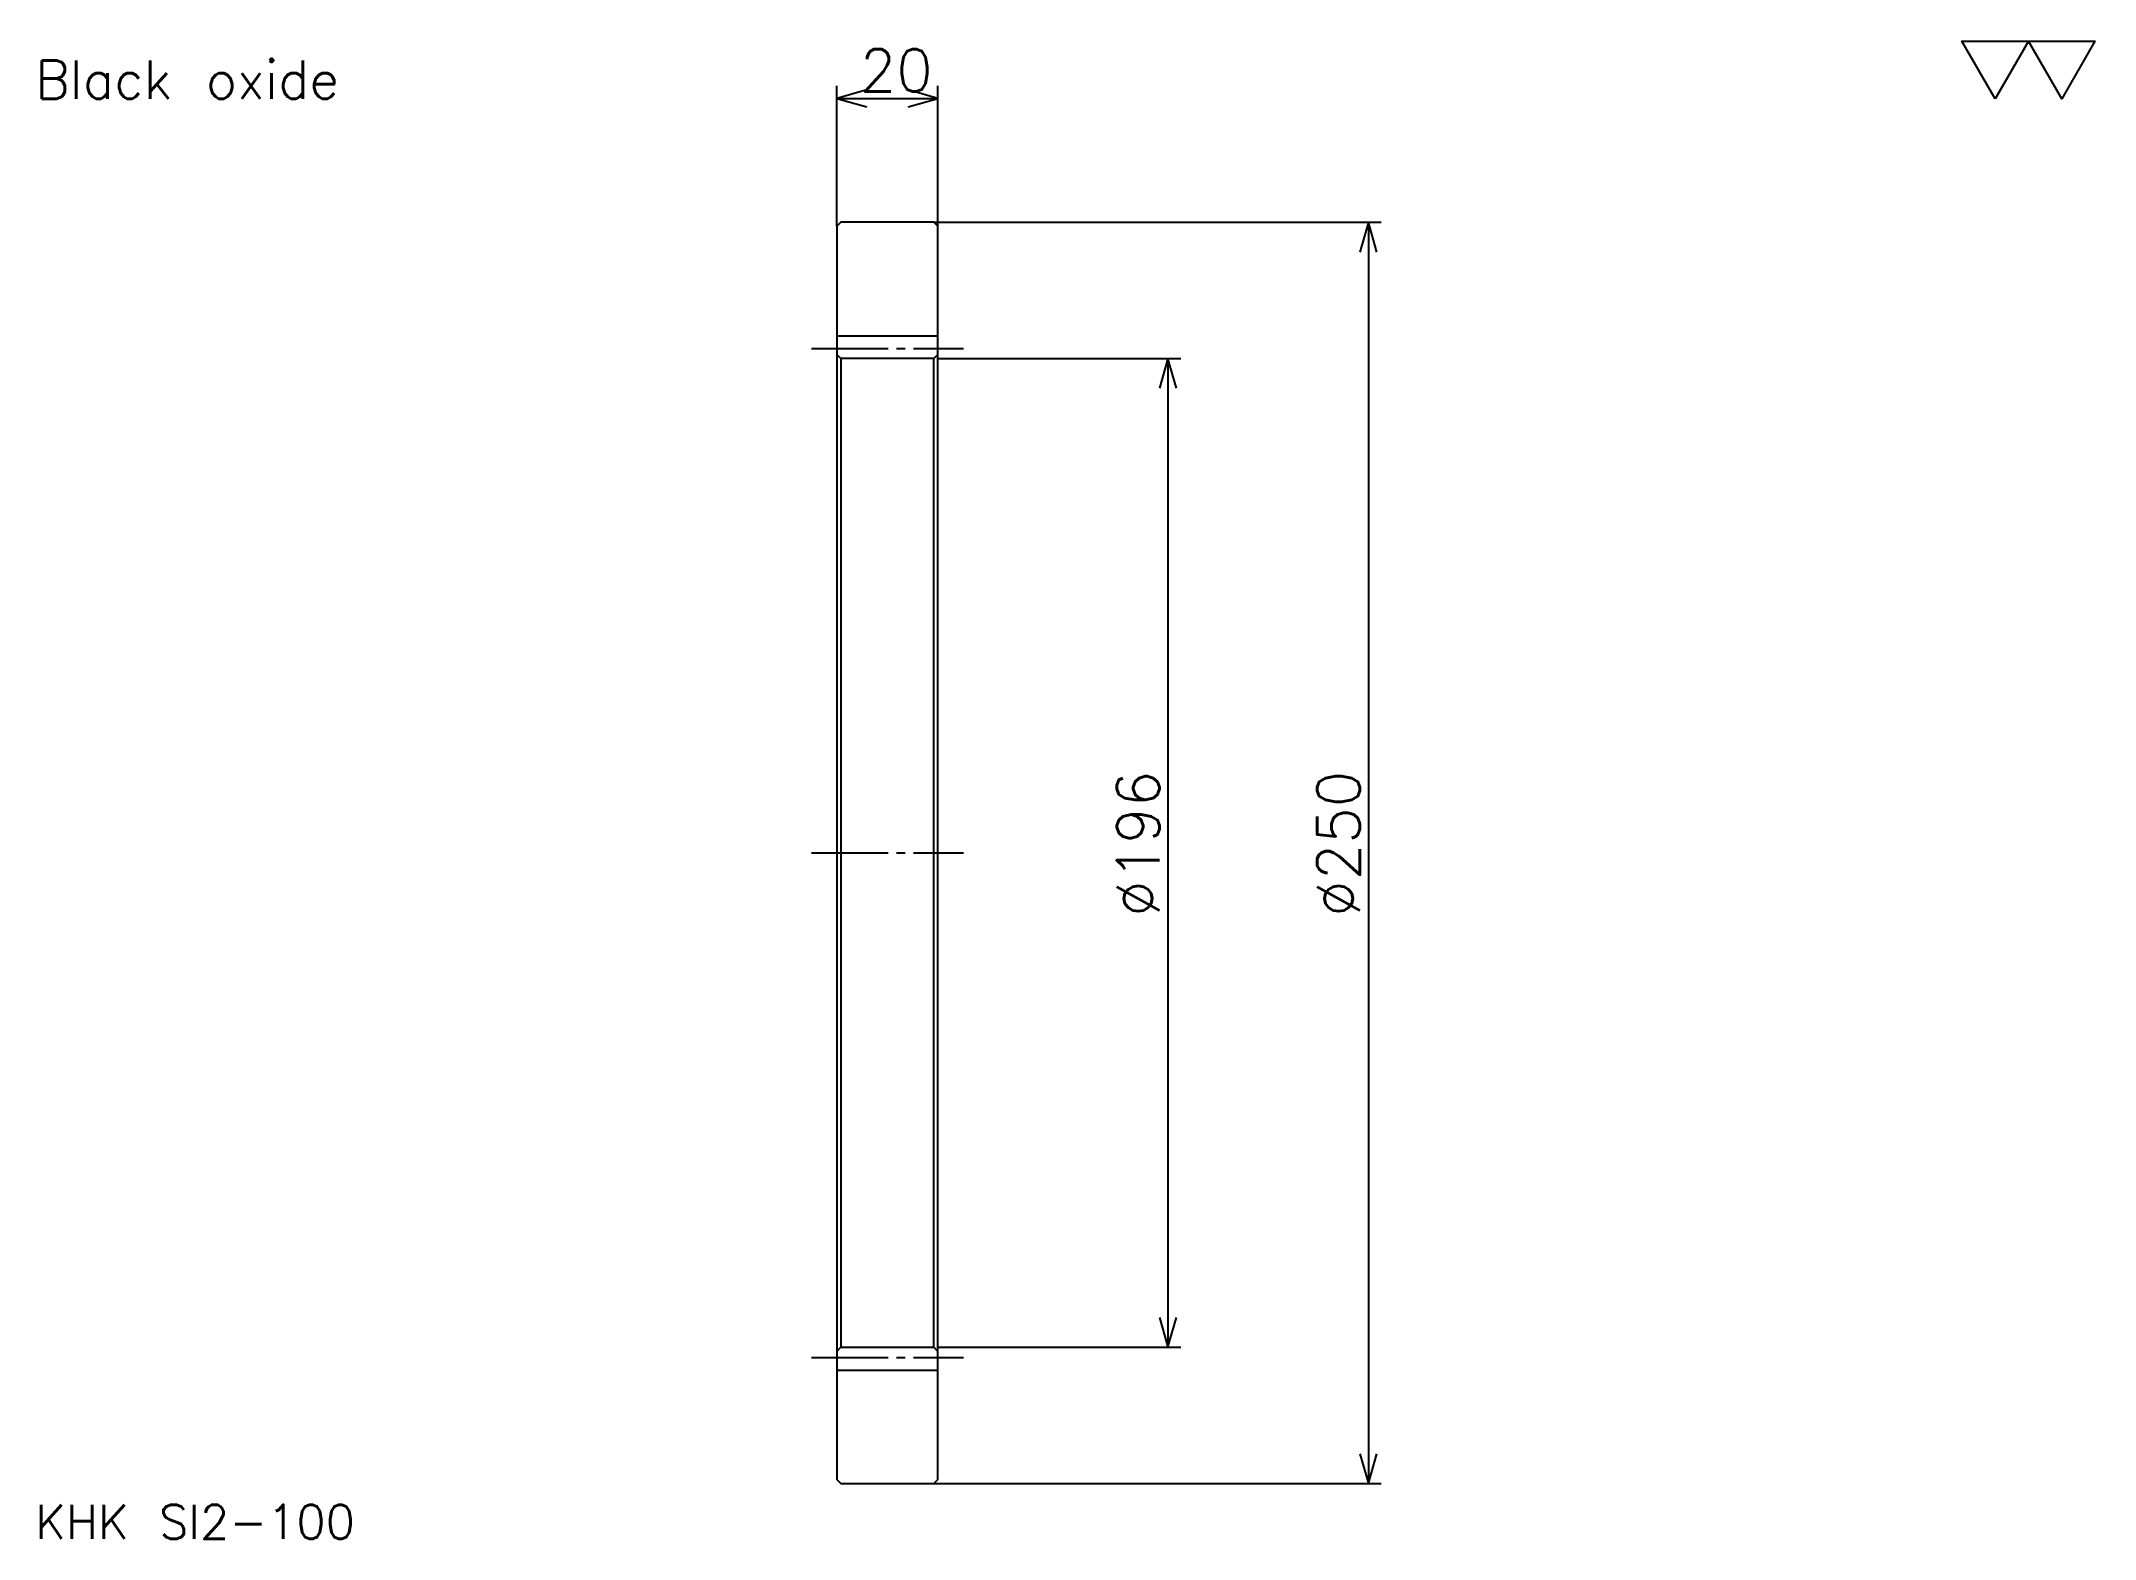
# Model space of a CAD drawing. Extents: x 18 to 425, y 19 to 315.
import ezdxf

# ---------------------------------------------------------------- set-up
doc = ezdxf.new("R2010")
doc.units = 0
doc.linetypes.add('DASHDOT', pattern=[20.27027, 15.202703, -1.689189, 1.689189, -1.689189])
doc.layers.get('0').update_dxf_attribs({"linetype": 'CONTINUOUS'})
doc.layers.add('DASHDOT', color=6, linetype='DASHDOT')
doc.styles.add('KANJI', font='TXT', dxfattribs={"bigfont": 'BIGFONT'})

msp = doc.modelspace()

# ---------------------------------------------------------------- linework, layer by layer
at = {"color": 5}
for p, q in [((175.810806, 278.760803), (175.810806, 306.632446)), ((195.810806, 278.760803), (195.810806, 306.632446)), ((175.810806, 304.098663), (195.810806, 304.098663)), ((195.010803, 279.560822), (283.693237, 279.560822)), ((281.159454, 279.560822), (281.159454, 29.560822)), ((195.810806, 252.560822), (243.952698, 252.560822)), ((241.418915, 252.560822), (241.418915, 56.560822)), ((195.810806, 56.560822), (243.952698, 56.560822)), ((195.010803, 29.560822), (283.693237, 29.560822))]:
    msp.add_line(p, q, dxfattribs=at)
at = {"color": 4}
for p, q in [((175.810806, 257.060822), (195.810806, 257.060822)), ((195.810806, 253.360825), (195.010803, 252.560822)), ((175.810806, 55.760818), (176.610809, 56.560822)), ((195.810806, 55.760818), (195.010803, 56.560822)), ((175.810806, 52.060822), (195.810806, 52.060822))]:
    msp.add_line(p, q, dxfattribs=at)
at = {"color": 7}
msp.add_lwpolyline([(405.405396, 304.054047), (398.817566, 315.472961), (425.168915, 315.472961), (418.581085, 304.054047), (411.993225, 315.472961), (405.405396, 304.054047)], dxfattribs=at)
at = {"color": 5}
for points in [[(181.722961, 305.787842), (175.810806, 304.098663), (181.722961, 302.409485)], [(189.898651, 302.409485), (195.810806, 304.098663), (189.898651, 305.787842)], [(282.848633, 273.648651), (281.159454, 279.560822), (279.470276, 273.648651)], [(243.108093, 246.648651), (241.418915, 252.560822), (239.729721, 246.648651)], [(239.729721, 62.472984), (241.418915, 56.560822), (243.108093, 62.472984)], [(279.470276, 35.472984), (281.159454, 29.560822), (282.848633, 35.472984)]]:
    msp.add_lwpolyline(points, dxfattribs=at)
at = {"color": 4}
for points in [[(175.810806, 55.760818), (175.810806, 30.360825), (176.610809, 29.560822), (195.010803, 29.560822), (195.810806, 30.360825), (195.810806, 278.760803), (195.010803, 279.560822), (176.610809, 279.560822), (175.810806, 278.760803), (175.810806, 55.760818)], [(175.810806, 253.360825), (176.610809, 252.560822), (176.610809, 56.560822), (195.010803, 56.560822), (195.010803, 252.560822), (176.610809, 252.560822)]]:
    msp.add_lwpolyline(points, dxfattribs=at)
at = {"layer": 'DASHDOT', "color": 7}
for p, q in [((170.74324, 254.560822), (200.878372, 254.560822)), ((170.74324, 154.560822), (200.878372, 154.560822)), ((170.74324, 54.560822), (200.878372, 54.560822))]:
    msp.add_line(p, q, dxfattribs=at)

# ---------------------------------------------------------------- texts
at = {"color": 7, "style": 'KANJI'}
for s, height, p in [('20', 8.445946, (180.320938, 305.450012)), ('Black oxide', 7.601351, (16.891891, 304.054047)), ('KHK SI2-100', 6.756757, (16.891891, 18.581081))]:
    msp.add_text(s, height=height, dxfattribs=at).set_placement(p)
for s, p in [('%%c196', (239.729721, 141.891907)), ('%%c250', (279.470276, 141.891907))]:
    msp.add_text(s, height=8.445946, rotation=90, dxfattribs=at).set_placement(p)

doc.saveas('drawing.dxf')
